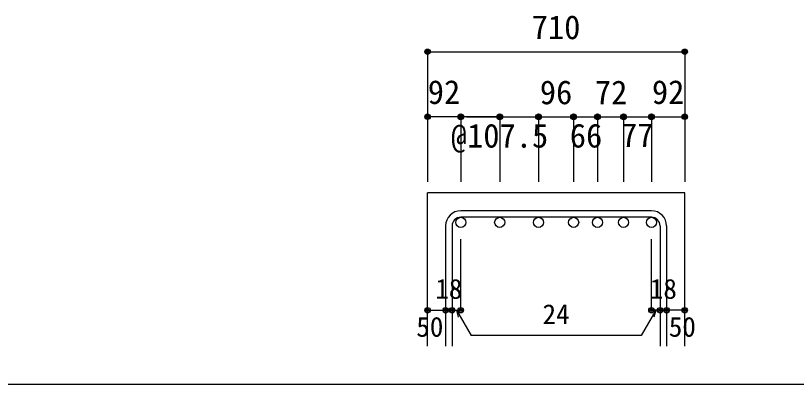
# Model space of a CAD drawing. Units: millimetres at full size, sheet at 1:30; some dimension numbers follow another scale. Extents: x -5973 to 5954, y -4195 to 4201.
# Drawn here: x -942 to 1217, y -4195 to -3175 of the extents above; entities that cross this region are included whole.
import ezdxf
from ezdxf.enums import TextEntityAlignment as Align

# ---------------------------------------------------------------- set-up
doc = ezdxf.new("R2010")
doc.units = ezdxf.units.MM
doc.header["$LTSCALE"] = 30
doc.header["$PDMODE"] = 32
doc.header["$PDSIZE"] = 15
for name, color, linetype in [('0-1_躯体線', 2, 'Continuous'), ('0-5_基礎梁筋', 7, 'Continuous'), ('0-6_スタラップ筋', 7, 'Continuous'), ('0-D_寸法', 4, 'Continuous'), ('F-0_枠', 6, 'Continuous')]:
    doc.layers.add(name, color=color, linetype=linetype)
doc.styles.add('ＭＳ ゴシック', font='')
doc.styles.get('ＭＳ ゴシック').set_extended_font_data('MS Gothic')

msp = doc.modelspace()

# ---------------------------------------------------------------- linework, layer by layer
at = {"layer": '0-1_躯体線'}
for p, q in [((196.94, -4089.89), (196.94, -3664.89)), ((907.94, -3664.89), (196.94, -3664.89)), ((907.94, -4089.89), (907.94, -3664.89))]:
    msp.add_line(p, q, dxfattribs=at)
at = {"layer": '0-5_基礎梁筋', "color": 3}
for centre in [(288.94, -3746.89), (396.44, -3746.89), (503.94, -3746.89), (600.94, -3746.89), (666.94, -3746.89), (738.94, -3746.89), (815.94, -3746.89)]:
    msp.add_circle(centre, 14, dxfattribs=at)
at = {"layer": '0-6_スタラップ筋'}
for p, q in [((815.94, -3714.89), (288.94, -3714.89)), ((815.94, -3732.89), (288.94, -3732.89)), ((246.94, -3756.89), (246.94, -4089.89)), ((264.94, -3756.89), (264.94, -4089.89)), ((839.94, -3756.89), (839.94, -4089.89)), ((857.94, -3756.89), (857.94, -4089.89))]:
    msp.add_line(p, q, dxfattribs=at)
for centre, radius, start, end in [((288.94, -3756.89), 42, 90, 180), ((288.94, -3756.89), 24, 90, 180), ((815.94, -3756.89), 42, 0, 90), ((815.94, -3756.89), 24, 0, 90)]:
    msp.add_arc(centre, radius, start, end, dxfattribs=at)
at = {"layer": '0-D_寸法'}
for p, q in [((196.94, -3274.89), (196.94, -3454.89)), ((196.94, -3274.89), (907.94, -3274.89)), ((907.94, -3274.89), (907.94, -3454.89)), ((196.94, -3454.89), (196.94, -3634.89)), ((390.44, -3454.89), (196.94, -3454.89)), ((288.94, -3454.89), (288.94, -3634.89)), ((304.97, -3454.89), (396.44, -3454.89)), ((396.44, -3454.89), (503.94, -3454.89)), ((396.44, -3454.89), (396.44, -3634.89)), ((503.94, -3454.89), (503.94, -3634.89)), ((503.94, -3454.89), (600.94, -3454.89)), ((600.94, -3454.89), (600.94, -3634.89)), ((600.94, -3454.89), (600.94, -3634.89)), ((600.94, -3454.89), (815.94, -3454.89)), ((666.94, -3454.89), (666.94, -3634.89)), ((738.94, -3454.89), (738.94, -3634.89)), ((815.94, -3454.89), (815.94, -3634.89)), ((815.94, -3454.89), (907.94, -3454.89)), ((907.94, -3454.89), (907.94, -3634.89)), ((288.94, -3989.89), (288.94, -3793.81)), ((815.94, -3989.89), (815.94, -3793.81)), ((196.94, -3989.89), (246.94, -3989.89)), ((246.94, -3989.89), (264.94, -3989.89)), ((264.94, -3989.89), (288.94, -3989.89)), ((276.94, -3989.89), (317.39, -4059.96)), ((276.94, -3989.89), (282.11, -4009.21)), ((827.94, -3989.89), (787.49, -4059.96)), ((839.94, -3989.89), (815.94, -3989.89)), ((827.94, -3989.89), (822.76, -4009.21)), ((857.94, -3989.89), (839.94, -3989.89)), ((907.94, -3989.89), (857.94, -3989.89)), ((787.49, -4059.96), (317.39, -4059.96))]:
    msp.add_line(p, q, dxfattribs=at)
for centre, radius in [((196.94, -3274.89), 7.2), ((196.94, -3274.89), 6.4), ((196.94, -3274.89), 5.6), ((196.94, -3274.89), 4.8), ((196.94, -3274.89), 4), ((196.94, -3274.89), 3.2), ((196.94, -3274.89), 2.4), ((196.94, -3274.89), 1.6), ((196.94, -3274.89), 0.8), ((907.94, -3274.89), 7.2), ((907.94, -3274.89), 6.4), ((907.94, -3274.89), 5.6), ((907.94, -3274.89), 4.8), ((907.94, -3274.89), 4), ((907.94, -3274.89), 3.2), ((907.94, -3274.89), 2.4), ((907.94, -3274.89), 1.6), ((907.94, -3274.89), 0.8), ((196.94, -3454.89), 7.2), ((196.94, -3454.89), 6.4), ((196.94, -3454.89), 5.6), ((196.94, -3454.89), 4.8), ((196.94, -3454.89), 4), ((196.94, -3454.89), 3.2), ((196.94, -3454.89), 2.4), ((288.94, -3454.89), 8), ((288.94, -3454.89), 7.2), ((288.94, -3454.89), 6.4), ((288.94, -3454.89), 5.6), ((288.94, -3454.89), 4.8), ((288.94, -3454.89), 4), ((288.94, -3454.89), 3.2), ((288.94, -3454.89), 2.4), ((396.44, -3454.89), 8), ((396.44, -3454.89), 7.2), ((396.44, -3454.89), 6.4), ((396.44, -3454.89), 5.6), ((396.44, -3454.89), 4.8), ((396.44, -3454.89), 4), ((396.44, -3454.89), 3.2), ((396.44, -3454.89), 2.4), ((503.94, -3454.89), 8), ((503.94, -3454.89), 7.2), ((503.94, -3454.89), 6.4), ((503.94, -3454.89), 5.6), ((503.94, -3454.89), 4.8), ((503.94, -3454.89), 4), ((503.94, -3454.89), 3.2), ((503.94, -3454.89), 2.4), ((600.94, -3454.89), 8), ((600.94, -3454.89), 7.2), ((600.94, -3454.89), 6.4), ((600.94, -3454.89), 5.6), ((600.94, -3454.89), 4.8), ((600.94, -3454.89), 4), ((600.94, -3454.89), 3.2), ((600.94, -3454.89), 2.4), ((666.94, -3454.89), 8), ((666.94, -3454.89), 7.2), ((666.94, -3454.89), 6.4), ((666.94, -3454.89), 5.6), ((666.94, -3454.89), 4.8), ((666.94, -3454.89), 4), ((666.94, -3454.89), 3.2), ((666.94, -3454.89), 2.4), ((738.94, -3454.89), 8), ((738.94, -3454.89), 7.2), ((738.94, -3454.89), 6.4), ((738.94, -3454.89), 5.6), ((738.94, -3454.89), 4.8), ((738.94, -3454.89), 4), ((738.94, -3454.89), 3.2), ((738.94, -3454.89), 2.4), ((815.94, -3454.89), 8), ((815.94, -3454.89), 7.2), ((815.94, -3454.89), 6.4), ((815.94, -3454.89), 5.6), ((815.94, -3454.89), 4.8), ((815.94, -3454.89), 4), ((815.94, -3454.89), 3.2), ((815.94, -3454.89), 2.4), ((907.94, -3454.89), 7.2), ((907.94, -3454.89), 6.4), ((907.94, -3454.89), 5.6), ((907.94, -3454.89), 4.8), ((907.94, -3454.89), 4), ((907.94, -3454.89), 3.2), ((907.94, -3454.89), 2.4), ((196.94, -3454.89), 1.6), ((196.94, -3454.89), 0.8), ((288.94, -3454.89), 1.6), ((288.94, -3454.89), 0.8), ((396.44, -3454.89), 1.6), ((396.44, -3454.89), 0.8), ((503.94, -3454.89), 1.6), ((503.94, -3454.89), 0.8), ((600.94, -3454.89), 1.6), ((600.94, -3454.89), 0.8), ((666.94, -3454.89), 1.6), ((666.94, -3454.89), 0.8), ((738.94, -3454.89), 1.6), ((738.94, -3454.89), 0.8), ((815.94, -3454.89), 1.6), ((815.94, -3454.89), 0.8), ((907.94, -3454.89), 1.6), ((907.94, -3454.89), 0.8), ((196.94, -3989.89), 4), ((196.94, -3989.89), 3.6), ((196.94, -3989.89), 3.2), ((196.94, -3989.89), 2.8), ((196.94, -3989.89), 2.4), ((196.94, -3989.89), 2), ((196.94, -3989.89), 1.6), ((196.94, -3989.89), 1.2), ((196.94, -3989.89), 0.8), ((196.94, -3989.89), 0.4), ((246.94, -3989.89), 4), ((246.94, -3989.89), 3.6), ((246.94, -3989.89), 3.2), ((246.94, -3989.89), 2.8), ((246.94, -3989.89), 2.4), ((246.94, -3989.89), 2), ((246.94, -3989.89), 1.6), ((246.94, -3989.89), 1.2), ((246.94, -3989.89), 0.8), ((246.94, -3989.89), 0.4), ((264.94, -3989.89), 4), ((264.94, -3989.89), 3.6), ((264.94, -3989.89), 3.2), ((264.94, -3989.89), 2.8), ((264.94, -3989.89), 2.4), ((264.94, -3989.89), 2), ((264.94, -3989.89), 1.6), ((264.94, -3989.89), 1.2), ((264.94, -3989.89), 0.8), ((264.94, -3989.89), 0.4), ((288.94, -3989.89), 4), ((288.94, -3989.89), 3.6), ((288.94, -3989.89), 3.2), ((288.94, -3989.89), 2.8), ((288.94, -3989.89), 2.4), ((288.94, -3989.89), 2), ((288.94, -3989.89), 1.6), ((288.94, -3989.89), 1.2), ((288.94, -3989.89), 0.8), ((288.94, -3989.89), 0.4), ((815.94, -3989.89), 4), ((815.94, -3989.89), 3.6), ((815.94, -3989.89), 3.2), ((815.94, -3989.89), 2.8), ((815.94, -3989.89), 2.4), ((815.94, -3989.89), 2), ((815.94, -3989.89), 1.6), ((815.94, -3989.89), 1.2), ((815.94, -3989.89), 0.8), ((815.94, -3989.89), 0.4), ((839.94, -3989.89), 4), ((839.94, -3989.89), 3.6), ((839.94, -3989.89), 3.2), ((839.94, -3989.89), 2.8), ((839.94, -3989.89), 2.4), ((839.94, -3989.89), 2), ((839.94, -3989.89), 1.6), ((839.94, -3989.89), 1.2), ((839.94, -3989.89), 0.8), ((839.94, -3989.89), 0.4), ((857.94, -3989.89), 4), ((857.94, -3989.89), 3.6), ((857.94, -3989.89), 3.2), ((857.94, -3989.89), 2.8), ((857.94, -3989.89), 2.4), ((857.94, -3989.89), 2), ((857.94, -3989.89), 1.6), ((857.94, -3989.89), 1.2), ((857.94, -3989.89), 0.8), ((857.94, -3989.89), 0.4), ((907.94, -3989.89), 4), ((907.94, -3989.89), 3.6), ((907.94, -3989.89), 3.2), ((907.94, -3989.89), 2.8), ((907.94, -3989.89), 2.4), ((907.94, -3989.89), 2), ((907.94, -3989.89), 1.6), ((907.94, -3989.89), 1.2), ((907.94, -3989.89), 0.8), ((907.94, -3989.89), 0.4)]:
    msp.add_circle(centre, radius, dxfattribs=at)
at = {"layer": '0-D_寸法', "color": 7}
for p in [(196.94, -3274.89), (907.94, -3274.89), (196.94, -3454.89), (288.94, -3454.89), (288.94, -3454.89), (396.44, -3454.89), (396.44, -3454.89), (503.94, -3454.89), (503.94, -3454.89), (600.94, -3454.89), (600.94, -3454.89), (666.94, -3454.89), (666.94, -3454.89), (738.94, -3454.89), (738.94, -3454.89), (815.94, -3454.89), (815.94, -3454.89), (907.94, -3454.89), (196.94, -3989.89), (246.94, -3989.89), (264.94, -3989.89), (288.94, -3989.89), (288.94, -3989.89), (815.94, -3989.89), (815.94, -3989.89), (839.94, -3989.89), (857.94, -3989.89), (907.94, -3989.89)]:
    msp.add_point(p, dxfattribs=at)
at = {"layer": 'F-0_枠'}
msp.add_line((5954.1, -4195.24), (-5972.88, -4195.24), dxfattribs=at)

# ---------------------------------------------------------------- texts
at = {"layer": '0-D_寸法', "style": 'ＭＳ ゴシック'}
for s, height, p in [('710', 65.98, (484.94, -3259.89)), ('92', 65.98, (197.65, -3439.21)), ('96', 65.98, (507.44, -3439.89)), ('72', 65.98, (659.65, -3440.11)), ('92', 65.98, (817.22, -3439.21)), ('77', 65.98, (732.06, -3558.28)), ('@107.5', 65.98, (261.44, -3559.89)), ('66', 65.98, (590.37, -3559.76)), ('18', 54.99, (218.44, -3974.89)), ('18', 54.99, (811.44, -3974.89)), ('24', 54.99, (514.94, -4044.96)), ('50', 54.99, (165.94, -4079.89)), ('50', 54.99, (863.94, -4079.89))]:
    msp.add_text(s, height=height, dxfattribs=at).set_placement(p, align=Align.BOTTOM_LEFT)

doc.saveas('drawing.dxf')
